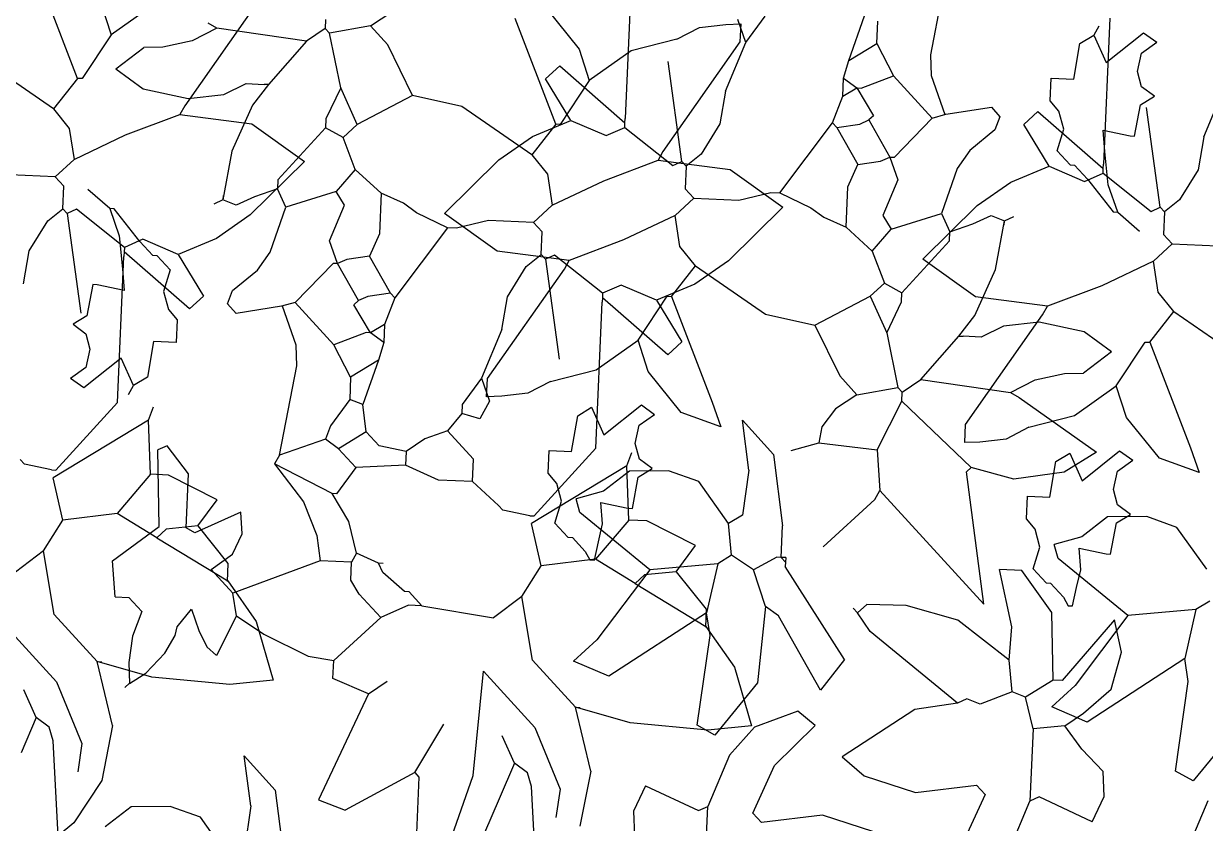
# Model space of a CAD drawing. Header units: inches. Extents: x 2013 to 15569, y -2551 to 2524.
# Drawn here: x 4664.8 to 4748.3, y 899.5 to 956.1 of the extents above; entities that cross this region are included whole.
import ezdxf

# ---------------------------------------------------------------- set-up
doc = ezdxf.new("R2010")
doc.units = ezdxf.units.IN
doc.header["$MEASUREMENT"] = 0
doc.layers.add('VERDE_siepe', color=96, linetype='Continuous')

msp = doc.modelspace()

# ---------------------------------------------------------------- linework, layer by layer
at = {"layer": 'VERDE_siepe'}
for p, q in [((4730.119, 960.213), (4728.885, 953.882)), ((4668.589, 952.222), (4665.723, 959.688)), ((4707.753, 959.719), (4707.303, 949.396)), ((4670.234, 957.537), (4670.958, 955.311)), ((4681.61, 958.037), (4676.166, 950.295)), ((4673.923, 957.416), (4670.958, 955.311)), ((4689.298, 955.94), (4690.802, 956.93)), ((4701.716, 957.187), (4704.047, 954.3)), ((4723.123, 953.494), (4724.217, 956.639)), ((4678.438, 955.776), (4677.815, 956.122)), ((4686.127, 956.398), (4686.099, 955.761)), ((4689.298, 955.94), (4686.403, 955.429)), ((4690.517, 954.61), (4689.298, 955.94)), ((4702.402, 948.985), (4699.536, 956.451)), ((4710.964, 954.995), (4712.56, 955.834)), ((4712.56, 955.834), (4714.412, 956.047)), ((4714.412, 956.047), (4715.479, 956.075)), ((4715.837, 954.77), (4715.269, 956.391)), ((4715.479, 956.075), (4715.423, 954.8)), ((4715.837, 954.77), (4717.194, 956.626)), ((4725.09, 954.686), (4725.159, 956.278)), ((4740.786, 955.917), (4740.439, 955.293)), ((4741.566, 956.482), (4741.116, 946.159)), ((4670.958, 955.311), (4668.908, 952.208)), ((4678.438, 955.776), (4676.698, 954.89)), ((4684.782, 954.86), (4678.438, 955.776)), ((4686.099, 955.761), (4684.782, 954.86)), ((4686.403, 955.429), (4686.099, 955.761)), ((4687.192, 951.564), (4686.403, 955.429)), ((4710.964, 954.995), (4707.736, 954.179)), ((4739.455, 954.697), (4740.439, 955.293)), ((4740.439, 955.293), (4741.311, 953.34)), ((4741.311, 953.34), (4743.957, 955.459)), ((4743.957, 955.459), (4744.885, 954.781)), ((4671.29, 952.895), (4673.271, 954.405)), ((4674.621, 954.435), (4673.271, 954.405)), ((4676.698, 954.89), (4674.621, 954.435)), ((4684.782, 954.86), (4682.095, 951.786)), ((4692.276, 951.022), (4690.517, 954.61)), ((4704.047, 954.3), (4704.771, 952.074)), ((4707.736, 954.179), (4704.771, 952.074)), ((4715.423, 954.8), (4709.979, 947.058)), ((4714.409, 951.321), (4715.837, 954.77)), ((4723.123, 953.494), (4725.09, 954.686)), ((4725.09, 954.686), (4726.268, 952.399)), ((4739.026, 952.163), (4739.455, 954.697)), ((4743.809, 954.019), (4744.885, 954.781)), ((4666.899, 950.061), (4661.94, 953.47)), ((4711.319, 946.348), (4710.351, 953.413)), ((4722.749, 952.234), (4723.123, 953.494)), ((4728.885, 953.882), (4728.944, 952.432)), ((4743.524, 952.723), (4743.809, 954.019)), ((4671.29, 952.895), (4673.236, 951.496)), ((4701.679, 952.195), (4702.677, 953.109)), ((4702.677, 953.109), (4707.289, 949.078)), ((4743.819, 951.619), (4743.524, 952.723)), ((4668.589, 952.222), (4666.899, 950.061)), ((4668.908, 952.208), (4668.589, 952.222)), ((4678.931, 951.084), (4680.502, 951.855)), ((4680.502, 951.855), (4681.776, 951.8)), ((4682.095, 951.786), (4680.955, 950.342)), ((4682.095, 951.786), (4681.776, 951.8)), ((4703.466, 949.244), (4701.679, 952.195)), ((4704.771, 952.074), (4702.72, 948.971)), ((4722.693, 950.96), (4722.749, 952.234)), ((4722.749, 952.234), (4723.677, 951.555)), ((4723.995, 951.541), (4726.268, 952.399)), ((4726.268, 952.399), (4729.01, 949.407)), ((4728.944, 952.432), (4729.909, 949.663)), ((4737.363, 950.639), (4737.432, 952.233)), ((4737.432, 952.233), (4739.026, 952.163)), ((4744.719, 950.957), (4743.819, 951.619)), ((4673.236, 951.496), (4676.406, 950.813)), ((4676.406, 950.813), (4678.931, 951.084)), ((4687.192, 951.564), (4686.139, 949.374)), ((4688.355, 948.959), (4687.192, 951.564)), ((4692.276, 951.022), (4688.355, 948.959)), ((4695.753, 950.233), (4692.276, 951.022)), ((4714.409, 951.321), (4714.003, 949.005)), ((4721.972, 949.076), (4722.693, 950.96)), ((4722.693, 950.96), (4723.677, 951.555)), ((4723.677, 951.555), (4723.995, 951.541)), ((4723.677, 951.555), (4724.868, 949.588)), ((4743.735, 950.361), (4744.719, 950.957)), ((4748.222, 948.084), (4749.65, 951.533)), ((4666.899, 950.061), (4668.006, 948.693)), ((4676.166, 950.295), (4675.82, 949.672)), ((4680.955, 950.342), (4679.499, 947.079)), ((4700.711, 946.824), (4695.753, 950.233)), ((4729.98, 949.685), (4733.193, 950.182)), ((4733.193, 950.182), (4733.803, 949.518)), ((4737.975, 949.911), (4737.363, 950.639)), ((4743.32, 948.145), (4743.735, 950.361)), ((4745.132, 943.111), (4744.164, 950.176)), ((4671.978, 948.226), (4675.82, 949.672)), ((4675.82, 949.672), (4680.919, 949.009)), ((4686.139, 949.374), (4686.111, 948.738)), ((4700.758, 948.116), (4703.466, 949.244)), ((4703.466, 949.244), (4705.973, 948.177)), ((4707.289, 949.078), (4707.303, 949.396)), ((4723.884, 948.993), (4724.535, 949.283)), ((4724.868, 949.588), (4724.535, 949.283)), ((4724.535, 949.283), (4726.018, 946.665)), ((4726.336, 946.651), (4729.01, 949.407)), ((4729.01, 949.407), (4729.98, 949.685)), ((4733.803, 949.518), (4733.442, 948.576)), ((4735.492, 948.958), (4736.489, 949.872)), ((4736.489, 949.872), (4741.102, 945.841)), ((4738.319, 948.642), (4737.975, 949.911)), ((4668.006, 948.693), (4668.339, 946.487)), ((4680.919, 949.009), (4684.642, 946.355)), ((4686.111, 948.738), (4682.759, 945.053)), ((4687.358, 948.045), (4686.111, 948.738)), ((4688.355, 948.959), (4687.358, 948.045)), ((4702.402, 948.985), (4700.711, 946.824)), ((4702.72, 948.971), (4702.402, 948.985)), ((4705.973, 948.177), (4707.275, 948.759)), ((4707.275, 948.759), (4707.289, 949.078)), ((4707.275, 948.759), (4710.669, 946.057)), ((4714.003, 949.005), (4712.681, 946.863)), ((4718.246, 944.131), (4721.972, 949.076)), ((4721.972, 949.076), (4722.278, 948.743)), ((4722.278, 948.743), (4723.884, 948.993)), ((4722.278, 948.743), (4723.759, 946.125)), ((4733.442, 948.576), (4731.684, 947.132)), ((4737.279, 946.007), (4735.492, 948.958)), ((4737.847, 947.106), (4738.319, 948.642)), ((4741.103, 948.561), (4743, 948.159)), ((4741.22, 947.043), (4741.103, 948.561)), ((4668.339, 946.487), (4671.978, 948.226)), ((4688.216, 945.773), (4687.358, 948.045)), ((4698.382, 946.461), (4700.758, 948.116)), ((4743, 948.159), (4743.32, 948.145)), ((4748.222, 948.084), (4747.816, 945.768)), ((4679.499, 947.079), (4678.866, 943.627)), ((4700.711, 946.824), (4701.819, 945.456)), ((4709.979, 947.058), (4709.633, 946.435)), ((4712.681, 946.863), (4711.625, 946.016)), ((4725.366, 946.374), (4726.018, 946.665)), ((4726.018, 946.665), (4726.336, 946.651)), ((4726.018, 946.665), (4726.585, 945.044)), ((4731.684, 947.132), (4730.771, 945.863)), ((4738.457, 946.442), (4737.847, 947.106)), ((4741.46, 944.688), (4741.22, 947.043)), ((4668.339, 946.487), (4667.01, 945.268)), ((4684.642, 946.355), (4680.792, 942.565)), ((4688.216, 945.773), (4686.873, 944.235)), ((4690.059, 944.096), (4688.216, 945.773)), ((4694.531, 942.671), (4698.382, 946.461)), ((4705.791, 944.989), (4709.633, 946.435)), ((4709.633, 946.435), (4714.732, 945.772)), ((4710.669, 946.057), (4711.319, 946.348)), ((4711.319, 946.348), (4711.625, 946.016)), ((4711.625, 946.016), (4711.555, 944.422)), ((4714.732, 945.772), (4718.455, 943.118)), ((4723.053, 944.56), (4723.759, 946.125)), ((4723.759, 946.125), (4725.366, 946.374)), ((4730.771, 945.863), (4729.674, 942.675)), ((4734.57, 944.879), (4737.279, 946.007)), ((4737.279, 946.007), (4739.786, 944.94)), ((4738.457, 946.442), (4738.762, 946.109)), ((4738.762, 946.109), (4739.08, 946.095)), ((4739.08, 946.095), (4739.994, 945.098)), ((4741.088, 945.522), (4741.102, 945.841)), ((4741.102, 945.841), (4741.116, 946.159)), ((4747.816, 945.768), (4746.494, 943.626)), ((4667.01, 945.268), (4663.823, 945.407)), ((4667.618, 944.603), (4667.01, 945.268)), ((4682.759, 945.053), (4682.731, 944.416)), ((4701.819, 945.456), (4702.152, 943.25)), ((4702.152, 943.25), (4705.791, 944.989)), ((4726.585, 945.044), (4725.518, 942.537)), ((4739.786, 944.94), (4741.088, 945.522)), ((4739.994, 945.098), (4741.808, 942.784)), ((4741.088, 945.522), (4744.482, 942.82)), ((4667.549, 943.01), (4667.618, 944.603)), ((4670.859, 943.018), (4669.322, 944.362)), ((4682.731, 944.416), (4681.11, 943.848)), ((4683.312, 943.114), (4682.731, 944.416)), ((4686.873, 944.235), (4683.312, 943.114)), ((4687.469, 943.252), (4686.873, 944.235)), ((4690.059, 944.096), (4689.934, 941.229)), ((4691.624, 943.389), (4690.059, 944.096)), ((4711.555, 944.422), (4712.164, 943.758)), ((4715.351, 943.619), (4717.609, 944.158)), ((4717.609, 944.158), (4718.246, 944.131)), ((4718.246, 944.131), (4720.434, 943.077)), ((4722.928, 941.692), (4723.053, 944.56)), ((4732.195, 943.224), (4734.57, 944.879)), ((4742.128, 942.77), (4741.46, 944.688)), ((4678.866, 943.627), (4678.215, 943.336)), ((4678.88, 943.945), (4678.866, 943.627)), ((4679.808, 943.267), (4678.866, 943.627)), ((4681.11, 943.848), (4679.808, 943.267)), ((4692.552, 942.711), (4691.624, 943.389)), ((4710.834, 942.538), (4712.164, 943.758)), ((4712.164, 943.758), (4715.351, 943.619)), ((4746.494, 943.626), (4745.438, 942.779)), ((4666.493, 942.162), (4667.549, 943.01)), ((4667.854, 942.678), (4667.549, 943.01)), ((4668.505, 942.968), (4667.854, 942.678)), ((4667.854, 942.678), (4668.823, 935.612)), ((4671.899, 940.266), (4668.505, 942.968)), ((4671.178, 943.004), (4670.859, 943.018)), ((4670.859, 943.018), (4671.526, 941.101)), ((4672.992, 940.691), (4671.178, 943.004)), ((4680.792, 942.565), (4678.416, 940.909)), ((4682.215, 939.926), (4683.312, 943.114)), ((4686.402, 940.744), (4687.469, 943.252)), ((4694.74, 941.658), (4692.552, 942.711)), ((4698.255, 940.017), (4694.531, 942.671)), ((4702.152, 943.25), (4700.822, 942.031)), ((4710.834, 942.538), (4707.195, 940.799)), ((4711.168, 940.333), (4710.834, 942.538)), ((4718.455, 943.118), (4714.604, 939.328)), ((4720.434, 943.077), (4721.362, 942.399)), ((4725.518, 942.537), (4726.114, 941.553)), ((4726.114, 941.553), (4729.674, 942.675)), ((4728.344, 939.434), (4732.195, 943.224)), ((4729.674, 942.675), (4730.255, 941.373)), ((4731.876, 941.941), (4733.178, 942.522)), ((4733.178, 942.522), (4734.12, 942.162)), ((4734.12, 942.162), (4734.772, 942.452)), ((4741.808, 942.784), (4742.128, 942.77)), ((4742.128, 942.77), (4743.665, 941.427)), ((4744.482, 942.82), (4745.132, 943.111)), ((4745.132, 943.111), (4745.438, 942.779)), ((4745.438, 942.779), (4745.368, 941.185)), ((4665.171, 940.021), (4666.493, 942.162)), ((4694.74, 941.658), (4691.014, 936.713)), ((4695.378, 941.63), (4694.74, 941.658)), ((4697.636, 942.17), (4695.378, 941.63)), ((4700.822, 942.031), (4697.636, 942.17)), ((4701.431, 941.366), (4700.822, 942.031)), ((4721.362, 942.399), (4722.928, 941.692)), ((4722.928, 941.692), (4724.77, 940.015)), ((4730.255, 941.373), (4731.876, 941.941)), ((4733.487, 938.71), (4734.12, 942.162)), ((4734.106, 941.844), (4734.12, 942.162)), ((4671.526, 941.101), (4671.766, 938.746)), ((4673.2, 940.848), (4671.899, 940.266)), ((4675.708, 939.781), (4673.2, 940.848)), ((4678.416, 940.909), (4675.708, 939.781)), ((4689.934, 941.229), (4689.227, 939.663)), ((4701.362, 939.773), (4701.431, 941.366)), ((4707.195, 940.799), (4703.353, 939.354)), ((4724.77, 940.015), (4726.114, 941.553)), ((4730.227, 940.735), (4730.255, 941.373)), ((4745.368, 941.185), (4745.977, 940.521)), ((4664.764, 937.705), (4665.171, 940.021)), ((4671.885, 939.948), (4671.871, 939.63)), ((4671.899, 940.266), (4671.885, 939.948)), ((4676.497, 935.916), (4671.885, 939.948)), ((4673.907, 939.694), (4672.992, 940.691)), ((4681.303, 938.657), (4682.215, 939.926)), ((4686.969, 939.124), (4686.402, 940.744)), ((4703.353, 939.354), (4698.255, 940.017)), ((4712.275, 938.965), (4711.168, 940.333)), ((4724.77, 940.015), (4725.629, 937.744)), ((4726.875, 937.051), (4730.227, 940.735)), ((4744.647, 939.301), (4745.977, 940.521)), ((4745.977, 940.521), (4749.164, 940.382)), ((4671.421, 929.307), (4671.871, 939.63)), ((4674.225, 939.68), (4673.907, 939.694)), ((4674.529, 939.347), (4674.225, 939.68)), ((4674.529, 939.347), (4675.139, 938.682)), ((4675.708, 939.781), (4677.495, 936.831)), ((4686.651, 939.138), (4683.976, 936.382)), ((4686.969, 939.124), (4686.651, 939.138)), ((4687.62, 939.415), (4686.969, 939.124)), ((4688.451, 936.505), (4686.969, 939.124)), ((4689.227, 939.663), (4687.62, 939.415)), ((4690.709, 937.046), (4689.227, 939.663)), ((4700.305, 938.925), (4701.362, 939.773)), ((4701.667, 939.441), (4701.362, 939.773)), ((4702.318, 939.731), (4701.667, 939.441)), ((4701.667, 939.441), (4702.636, 932.375)), ((4705.711, 937.029), (4702.318, 939.731)), ((4703.007, 938.73), (4703.353, 939.354)), ((4714.604, 939.328), (4712.229, 937.672)), ((4732.067, 936.78), (4728.344, 939.434)), ((4744.647, 939.301), (4741.008, 937.562)), ((4744.981, 937.096), (4744.647, 939.301)), ((4671.766, 938.746), (4671.884, 937.228)), ((4675.139, 938.682), (4674.667, 937.147)), ((4679.544, 937.213), (4681.303, 938.657)), ((4697.563, 930.988), (4703.007, 938.73)), ((4698.984, 936.784), (4700.305, 938.925)), ((4710.584, 936.803), (4712.275, 938.965)), ((4712.275, 938.965), (4717.233, 935.556)), ((4732.031, 935.447), (4733.487, 938.71)), ((4669.667, 937.643), (4669.251, 935.427)), ((4669.986, 937.629), (4669.667, 937.643)), ((4671.884, 937.228), (4669.986, 937.629)), ((4707.013, 937.611), (4705.711, 937.029)), ((4709.521, 936.544), (4707.013, 937.611)), ((4712.229, 937.672), (4709.521, 936.544)), ((4724.631, 936.83), (4725.629, 937.744)), ((4725.629, 937.744), (4726.875, 937.051)), ((4741.008, 937.562), (4737.166, 936.117)), ((4674.667, 937.147), (4675.012, 935.878)), ((4677.495, 936.831), (4676.497, 935.916)), ((4679.183, 936.271), (4679.544, 937.213)), ((4689.102, 936.796), (4688.451, 936.505)), ((4690.709, 937.046), (4689.102, 936.796)), ((4691.014, 936.713), (4690.293, 934.829)), ((4691.014, 936.713), (4690.709, 937.046)), ((4698.577, 934.468), (4698.984, 936.784)), ((4705.697, 936.711), (4705.684, 936.393)), ((4705.711, 937.029), (4705.697, 936.711)), ((4710.31, 932.679), (4705.697, 936.711)), ((4708.216, 933.715), (4710.266, 936.817)), ((4710.266, 936.817), (4710.584, 936.803)), ((4710.584, 936.803), (4713.451, 929.337)), ((4720.711, 934.767), (4724.631, 936.83)), ((4724.631, 936.83), (4725.794, 934.225)), ((4726.847, 936.414), (4726.875, 937.051)), ((4737.166, 936.117), (4732.067, 936.78)), ((4746.088, 935.728), (4744.981, 937.096)), ((4675.012, 935.878), (4675.624, 935.149)), ((4679.793, 935.606), (4679.183, 936.271)), ((4683.007, 936.104), (4679.793, 935.606)), ((4683.976, 936.382), (4683.007, 936.104)), ((4684.042, 933.357), (4683.078, 936.126)), ((4686.719, 933.389), (4683.976, 936.382)), ((4688.119, 936.201), (4688.451, 936.505)), ((4689.31, 934.234), (4688.119, 936.201)), ((4705.234, 926.07), (4705.684, 936.393)), ((4709.521, 936.544), (4711.307, 933.594)), ((4725.794, 934.225), (4726.847, 936.414)), ((4736.82, 935.493), (4737.166, 936.117)), ((4669.251, 935.427), (4668.268, 934.831)), ((4675.624, 935.149), (4675.554, 933.556)), ((4717.233, 935.556), (4720.711, 934.767)), ((4730.892, 934.003), (4732.031, 935.447)), ((4731.376, 927.751), (4736.82, 935.493)), ((4736.581, 934.976), (4734.055, 934.704)), ((4739.75, 934.292), (4736.581, 934.976)), ((4744.397, 933.566), (4746.088, 935.728)), ((4746.088, 935.728), (4751.046, 932.319)), ((4668.268, 934.831), (4669.168, 934.169)), ((4669.168, 934.169), (4669.462, 933.066)), ((4688.991, 934.248), (4686.719, 933.389)), ((4689.31, 934.234), (4688.991, 934.248)), ((4690.293, 934.829), (4689.31, 934.234)), ((4690.238, 933.555), (4689.31, 934.234)), ((4690.293, 934.829), (4690.238, 933.555)), ((4698.577, 934.468), (4697.149, 931.019)), ((4720.711, 934.767), (4722.47, 931.178)), ((4725.794, 934.225), (4726.583, 930.36)), ((4734.055, 934.704), (4732.485, 933.933)), ((4741.697, 932.894), (4739.75, 934.292)), ((4673.961, 933.626), (4673.532, 931.091)), ((4675.554, 933.556), (4673.961, 933.626)), ((4684.101, 931.907), (4684.042, 933.357)), ((4687.897, 931.103), (4686.719, 933.389)), ((4690.238, 933.555), (4689.864, 932.294)), ((4705.251, 931.61), (4708.216, 933.715)), ((4708.939, 931.489), (4708.216, 933.715)), ((4711.307, 933.594), (4710.31, 932.679)), ((4728.204, 930.928), (4730.892, 934.003)), ((4730.892, 934.003), (4731.211, 933.989)), ((4732.485, 933.933), (4731.211, 933.989)), ((4742.028, 930.478), (4744.079, 933.58)), ((4744.079, 933.58), (4744.397, 933.566)), ((4744.397, 933.566), (4747.264, 926.1)), ((4671.675, 932.449), (4669.029, 930.33)), ((4669.462, 933.066), (4669.177, 931.769)), ((4672.548, 930.495), (4671.675, 932.449)), ((4741.697, 932.894), (4739.716, 931.384)), ((4669.177, 931.769), (4668.101, 931.008)), ((4682.867, 925.576), (4684.101, 931.907)), ((4689.864, 932.294), (4687.897, 931.103)), ((4689.864, 932.294), (4688.769, 929.149)), ((4702.023, 930.793), (4705.251, 931.61)), ((4669.029, 930.33), (4668.101, 931.008)), ((4673.532, 931.091), (4672.548, 930.495)), ((4687.897, 931.103), (4687.827, 929.51)), ((4697.149, 931.019), (4695.792, 929.163)), ((4697.149, 931.019), (4697.718, 929.398)), ((4697.508, 929.713), (4697.563, 930.988)), ((4702.023, 930.793), (4700.426, 929.954)), ((4711.271, 928.602), (4708.939, 931.489)), ((4722.47, 931.178), (4723.688, 929.849)), ((4726.888, 930.028), (4728.204, 930.928)), ((4728.204, 930.928), (4734.548, 930.013)), ((4734.548, 930.013), (4736.289, 930.899)), ((4736.289, 930.899), (4738.365, 931.354)), ((4738.365, 931.354), (4739.716, 931.384)), ((4672.201, 929.872), (4672.548, 930.495)), ((4700.426, 929.954), (4698.574, 929.742)), ((4723.688, 929.849), (4726.583, 930.36)), ((4726.583, 930.36), (4726.888, 930.028)), ((4726.86, 929.39), (4726.888, 930.028)), ((4734.548, 930.013), (4735.172, 929.667)), ((4739.064, 928.373), (4742.028, 930.478)), ((4742.752, 928.252), (4742.028, 930.478)), ((4667.062, 924.517), (4671.421, 929.307)), ((4687.827, 929.51), (4686.469, 927.654)), ((4688.769, 929.149), (4687.827, 929.51)), ((4689.004, 927.224), (4688.769, 929.149)), ((4695.792, 929.163), (4695.764, 928.526)), ((4697.718, 929.398), (4697.024, 928.152)), ((4698.574, 929.742), (4697.508, 929.713)), ((4705.804, 927.01), (4708.45, 929.129)), ((4708.45, 929.129), (4709.378, 928.451)), ((4713.451, 929.337), (4714.066, 927.581)), ((4723.688, 929.849), (4722.185, 928.859)), ((4725.115, 925.956), (4726.86, 929.39)), ((4726.86, 929.39), (4731.764, 924.708)), ((4735.172, 929.667), (4740.638, 925.782)), ((4673.601, 928.063), (4673.962, 929.005)), ((4695.764, 928.526), (4694.753, 927.293)), ((4697.024, 928.152), (4695.764, 928.526)), ((4703.518, 925.833), (4703.947, 928.368)), ((4703.947, 928.368), (4704.931, 928.964)), ((4704.931, 928.964), (4705.804, 927.01)), ((4708.302, 927.69), (4709.378, 928.451)), ((4714.066, 927.581), (4711.271, 928.602)), ((4722.185, 928.859), (4721.208, 927.582)), ((4735.835, 927.556), (4739.064, 928.373)), ((4745.083, 925.365), (4742.752, 928.252)), ((4673.601, 928.063), (4666.867, 923.984)), ((4673.753, 924.226), (4673.601, 928.063)), ((4686.469, 927.654), (4686.109, 926.712)), ((4708.017, 926.393), (4708.302, 927.69)), ((4716.051, 924.507), (4715.592, 928.062)), ((4715.592, 928.062), (4717.789, 925.621)), ((4721.208, 927.582), (4720.986, 926.455)), ((4731.32, 926.476), (4731.376, 927.751)), ((4735.835, 927.556), (4734.239, 926.717)), ((4686.109, 926.712), (4682.867, 925.576)), ((4687.037, 926.033), (4686.109, 926.712)), ((4689.004, 927.224), (4687.037, 926.033)), ((4689.918, 926.226), (4689.004, 927.224)), ((4693.132, 926.725), (4691.816, 925.825)), ((4694.753, 927.293), (4693.132, 926.725)), ((4696.581, 925.298), (4694.753, 927.293)), ((4734.239, 926.717), (4732.387, 926.505)), ((4674.916, 926.243), (4674.265, 925.951)), ((4674.347, 920.522), (4674.265, 925.951)), ((4676.426, 924.262), (4674.916, 926.243)), ((4688.255, 924.703), (4687.037, 926.033)), ((4691.816, 925.825), (4689.918, 926.226)), ((4691.816, 925.825), (4691.774, 924.869)), ((4700.875, 921.28), (4705.234, 926.07)), ((4701.855, 924.31), (4701.925, 925.903)), ((4701.925, 925.903), (4703.518, 925.833)), ((4707.413, 924.826), (4707.774, 925.768)), ((4708.311, 925.29), (4708.017, 926.393)), ((4719.047, 925.901), (4720.986, 926.455)), ((4720.986, 926.455), (4725.115, 925.956)), ((4725.115, 925.956), (4725.308, 923.074)), ((4732.387, 926.505), (4731.32, 926.476)), ((4737.76, 925.131), (4738.744, 925.727)), ((4740.638, 925.782), (4738.347, 924.374)), ((4738.744, 925.727), (4739.616, 923.773)), ((4739.616, 923.773), (4742.263, 925.892)), ((4742.263, 925.892), (4743.191, 925.214)), ((4747.264, 926.1), (4747.879, 924.344)), ((4664.845, 924.933), (4664.541, 925.265)), ((4666.743, 924.531), (4664.845, 924.933)), ((4682.867, 925.576), (4682.52, 924.953)), ((4686.58, 922.861), (4682.52, 924.953)), ((4682.52, 924.953), (4684.561, 922.285)), ((4696.512, 923.705), (4696.581, 925.298)), ((4709.211, 924.628), (4708.311, 925.29)), ((4717.789, 925.621), (4718.432, 920.573)), ((4737.331, 922.597), (4737.76, 925.131)), ((4742.115, 924.453), (4743.191, 925.214)), ((4747.879, 924.344), (4745.083, 925.365)), ((4666.743, 924.531), (4667.062, 924.517)), ((4673.753, 924.226), (4671.397, 921.455)), ((4675.027, 924.17), (4673.753, 924.226)), ((4678.463, 922.424), (4675.027, 924.17)), ((4676.259, 920.438), (4676.426, 924.262)), ((4688.255, 924.703), (4686.898, 922.847)), ((4691.774, 924.869), (4688.255, 924.703)), ((4694.118, 923.804), (4691.774, 924.869)), ((4707.413, 924.826), (4700.68, 920.747)), ((4702.467, 923.582), (4701.855, 924.31)), ((4707.603, 924.453), (4705.772, 923.04)), ((4707.566, 920.989), (4707.413, 924.826)), ((4710.368, 924.479), (4707.603, 924.453)), ((4708.228, 924.032), (4709.211, 924.628)), ((4712.504, 923.704), (4710.368, 924.479)), ((4716.051, 924.507), (4715.593, 921.336)), ((4731.431, 924.403), (4731.764, 924.708)), ((4732.664, 915.047), (4731.431, 924.403)), ((4734.783, 923.875), (4731.764, 924.708)), ((4738.347, 924.374), (4734.783, 923.875)), ((4741.83, 923.156), (4742.115, 924.453)), ((4667.546, 920.985), (4666.867, 923.984)), ((4696.512, 923.705), (4694.118, 923.804)), ((4698.354, 922.028), (4696.512, 923.705)), ((4702.812, 922.312), (4702.467, 923.582)), ((4707.812, 921.816), (4708.228, 924.032)), ((4714.609, 920.74), (4712.504, 923.704)), ((4677.104, 920.568), (4678.463, 922.424)), ((4687.77, 920.894), (4686.58, 922.861)), ((4686.898, 922.847), (4686.58, 922.861)), ((4705.772, 923.04), (4703.832, 922.487)), ((4704.109, 921.517), (4703.832, 922.487)), ((4721.304, 919.099), (4724.962, 922.451)), ((4724.962, 922.451), (4725.308, 923.074)), ((4725.308, 923.074), (4732.664, 915.047)), ((4735.668, 921.073), (4735.738, 922.666)), ((4735.738, 922.666), (4737.331, 922.597)), ((4742.124, 922.053), (4741.83, 923.156)), ((4680.138, 921.546), (4676.883, 920.091)), ((4680.224, 920.012), (4680.138, 921.546)), ((4684.561, 922.285), (4685.502, 919.899)), ((4698.658, 921.696), (4698.354, 922.028)), ((4700.556, 921.294), (4698.658, 921.696)), ((4702.34, 920.777), (4702.812, 922.312)), ((4705.595, 922.231), (4707.493, 921.83)), ((4705.713, 920.713), (4705.595, 922.231)), ((4707.493, 921.83), (4707.812, 921.816)), ((4743.024, 921.391), (4742.124, 922.053)), ((4666.175, 918.81), (4667.546, 920.985)), ((4671.397, 921.455), (4667.546, 920.985)), ((4674.195, 919.737), (4671.397, 921.455)), ((4688.311, 918.635), (4687.77, 920.894)), ((4700.556, 921.294), (4700.875, 921.28)), ((4701.359, 917.748), (4700.68, 920.747)), ((4702.95, 920.112), (4702.34, 920.777)), ((4709.041, 917.472), (4704.109, 921.517)), ((4707.566, 920.989), (4705.21, 918.218)), ((4705.408, 919.448), (4705.713, 920.713)), ((4708.84, 920.933), (4707.566, 920.989)), ((4712.276, 919.187), (4708.84, 920.933)), ((4715.593, 921.336), (4714.609, 920.74)), ((4714.831, 918.496), (4714.609, 920.74)), ((4736.28, 920.345), (4735.668, 921.073)), ((4741.416, 921.216), (4739.585, 919.803)), ((4744.181, 921.242), (4741.416, 921.216)), ((4741.625, 918.579), (4742.041, 920.795)), ((4742.041, 920.795), (4743.024, 921.391)), ((4746.317, 920.467), (4744.181, 921.242)), ((4671.05, 918.111), (4674.347, 920.522)), ((4674.861, 920.347), (4674.195, 919.737)), ((4677.104, 920.568), (4674.861, 920.347)), ((4676.883, 920.091), (4676.259, 920.438)), ((4677.104, 920.568), (4679.224, 917.921)), ((4679.547, 918.576), (4680.224, 920.012)), ((4685.502, 919.899), (4685.734, 918.11)), ((4702.95, 920.112), (4703.254, 919.779)), ((4718.335, 918.343), (4718.432, 920.573)), ((4736.625, 919.075), (4736.28, 920.345)), ((4748.422, 917.503), (4746.317, 920.467)), ((4674.195, 919.737), (4679.203, 916.689)), ((4703.254, 919.779), (4703.572, 919.765)), ((4703.572, 919.765), (4704.487, 918.768)), ((4705.125, 918.153), (4705.408, 919.448)), ((4710.917, 917.331), (4712.276, 919.187)), ((4736.153, 917.54), (4736.625, 919.075)), ((4739.585, 919.803), (4737.645, 919.25)), ((4737.922, 918.28), (4737.645, 919.25)), ((4666.175, 918.81), (4664.194, 917.3)), ((4666.936, 914.308), (4666.175, 918.81)), ((4678.046, 917.487), (4679.547, 918.576)), ((4688.311, 918.635), (4687.964, 918.013)), ((4689.875, 917.929), (4688.311, 918.635)), ((4705.21, 918.218), (4701.359, 917.748)), ((4704.487, 918.768), (4704.806, 918.167)), ((4708.008, 916.5), (4705.21, 918.218)), ((4714.831, 918.496), (4713.848, 917.9)), ((4716.382, 917.471), (4714.831, 918.496)), ((4718.017, 918.357), (4716.382, 917.471)), ((4718.335, 918.343), (4718.017, 918.357)), ((4718.654, 918.329), (4718.335, 918.343)), ((4718.641, 918.011), (4718.335, 918.343)), ((4718.654, 918.329), (4718.641, 918.011)), ((4742.854, 914.235), (4737.922, 918.28)), ((4739.408, 918.994), (4741.306, 918.593)), ((4739.525, 917.477), (4739.408, 918.994)), ((4741.306, 918.593), (4741.625, 918.579)), ((4671.258, 915.548), (4671.05, 918.111)), ((4679.569, 915.825), (4678.046, 917.487)), ((4679.224, 917.921), (4679.169, 916.647)), ((4685.734, 918.11), (4679.569, 915.825)), ((4687.964, 918.013), (4685.734, 918.11)), ((4687.908, 916.738), (4687.964, 918.013)), ((4690.195, 917.915), (4689.875, 917.929)), ((4690.167, 917.278), (4689.875, 917.929)), ((4699.988, 915.573), (4701.359, 917.748)), ((4704.806, 918.167), (4705.125, 918.153)), ((4709.041, 917.472), (4705.313, 912.526)), ((4713.848, 917.9), (4709.041, 917.472)), ((4713.848, 917.9), (4713.057, 914.424)), ((4717.227, 914.88), (4716.382, 917.471)), ((4718.641, 918.011), (4718.627, 917.692)), ((4722.809, 911.126), (4718.627, 917.692)), ((4735.358, 917.419), (4733.765, 917.489)), ((4734.636, 913.443), (4733.765, 917.489)), ((4737.464, 914.455), (4735.358, 917.419)), ((4736.763, 916.876), (4736.153, 917.54)), ((4739.221, 916.211), (4739.525, 917.477)), ((4679.203, 916.689), (4681.227, 913.815)), ((4688.504, 915.754), (4687.908, 916.738)), ((4691.704, 915.934), (4690.167, 917.278)), ((4708.673, 917.11), (4708.008, 916.5)), ((4710.917, 917.331), (4708.673, 917.11)), ((4710.917, 917.331), (4713.037, 914.684)), ((4736.763, 916.876), (4737.067, 916.542)), ((4737.067, 916.542), (4737.385, 916.529)), ((4737.385, 916.529), (4738.299, 915.531)), ((4679.818, 914.217), (4679.569, 915.825)), ((4690.028, 914.092), (4688.504, 915.754)), ((4692.023, 915.92), (4691.704, 915.934)), ((4692.937, 914.923), (4692.023, 915.92)), ((4708.008, 916.5), (4713.016, 913.452)), ((4738.938, 914.916), (4739.221, 916.211)), ((4671.258, 915.548), (4672.213, 915.507)), ((4672.213, 915.507), (4673.127, 914.509)), ((4691.981, 914.965), (4690.028, 914.092)), ((4692.937, 914.923), (4691.981, 914.965)), ((4692.937, 914.923), (4698.007, 914.063)), ((4699.988, 915.573), (4698.007, 914.063)), ((4700.749, 911.071), (4699.988, 915.573)), ((4717.227, 914.88), (4716.672, 909.478)), ((4718.155, 914.202), (4717.227, 914.88)), ((4724.4, 915.024), (4723.735, 914.415)), ((4727.177, 914.941), (4724.4, 915.024)), ((4730.817, 913.903), (4727.177, 914.941)), ((4738.299, 915.531), (4738.618, 914.93)), ((4738.618, 914.93), (4738.938, 914.916)), ((4748.644, 915.259), (4747.66, 914.663)), ((4669.983, 910.983), (4666.936, 914.308)), ((4673.127, 914.509), (4672.476, 912.786)), ((4675.635, 913.442), (4676.646, 914.676)), ((4676.646, 914.676), (4677.161, 913.168)), ((4679.818, 914.217), (4678.419, 911.406)), ((4679.818, 914.217), (4681.757, 912.909)), ((4690.028, 914.092), (4686.702, 911.044)), ((4713.057, 914.424), (4706.158, 909.936)), ((4713.037, 914.684), (4712.981, 913.41)), ((4713.306, 912.817), (4713.057, 914.424)), ((4721.119, 908.964), (4718.155, 914.202)), ((4723.735, 914.415), (4723.431, 914.747)), ((4724.635, 913.099), (4723.735, 914.415)), ((4737.573, 909.662), (4737.464, 914.455)), ((4742.854, 914.235), (4739.126, 909.289)), ((4747.66, 914.663), (4742.854, 914.235)), ((4747.66, 914.663), (4746.87, 911.187)), ((4663.471, 913.537), (4667.106, 909.547)), ((4675.488, 912.831), (4675.635, 913.442)), ((4681.227, 913.815), (4682.428, 909.659)), ((4713.016, 913.452), (4715.04, 910.578)), ((4734.443, 911.075), (4730.817, 913.903)), ((4734.443, 911.075), (4734.636, 913.443)), ((4741.909, 913.941), (4738.211, 909.634)), ((4742.389, 911.639), (4741.909, 913.941)), ((4672.476, 912.786), (4672.211, 910.921)), ((4674.758, 911.573), (4675.488, 912.831)), ((4677.161, 913.168), (4677.726, 912.029)), ((4681.757, 912.909), (4684.884, 911.366)), ((4705.313, 912.526), (4703.651, 911.003)), ((4712.392, 906.472), (4713.306, 912.817)), ((4730.799, 908.042), (4724.635, 913.099)), ((4673.406, 910.166), (4674.758, 911.573)), ((4677.726, 912.029), (4678.419, 911.406)), ((4741.662, 909.032), (4742.389, 911.639)), ((4669.983, 910.983), (4670.302, 910.969)), ((4671.064, 906.467), (4669.983, 910.983)), ((4673.839, 909.887), (4669.983, 910.983)), ((4672.211, 910.921), (4672.268, 909.439)), ((4684.884, 911.366), (4686.702, 911.044)), ((4686.647, 909.77), (4686.702, 911.044)), ((4703.796, 907.746), (4700.749, 911.071)), ((4706.158, 909.936), (4703.651, 911.003)), ((4722.809, 911.126), (4721.119, 908.964)), ((4734.664, 908.831), (4734.443, 911.075)), ((4746.87, 911.187), (4739.971, 906.699)), ((4747.119, 909.58), (4746.87, 911.187)), ((4672.268, 909.439), (4673.406, 910.166)), ((4679.344, 909.353), (4673.839, 909.887)), ((4696.554, 902.929), (4697.284, 910.3)), ((4697.284, 910.3), (4700.919, 906.31)), ((4715.04, 910.578), (4716.241, 906.422)), ((4667.106, 909.547), (4668.889, 905.183)), ((4672.268, 909.44), (4671.936, 909.135)), ((4682.428, 909.659), (4679.344, 909.353)), ((4689.154, 908.703), (4686.647, 909.77)), ((4689.154, 908.703), (4690.47, 909.604)), ((4716.672, 909.478), (4713.638, 905.78)), ((4737.573, 909.662), (4735.606, 908.47)), ((4739.126, 909.289), (4737.464, 907.766)), ((4738.211, 909.634), (4737.573, 909.662)), ((4739.706, 907.334), (4741.662, 909.032)), ((4746.205, 903.235), (4747.119, 909.58)), ((4665.661, 907.021), (4664.788, 908.974)), ((4689.154, 908.703), (4685.635, 901.196)), ((4731.451, 908.332), (4730.799, 908.042)), ((4732.393, 907.972), (4731.451, 908.332)), ((4734.664, 908.831), (4732.393, 907.972)), ((4735.606, 908.47), (4734.664, 908.831)), ((4736.147, 906.212), (4735.606, 908.47)), ((4703.796, 907.746), (4704.115, 907.732)), ((4704.876, 903.23), (4703.796, 907.746)), ((4707.651, 906.65), (4703.796, 907.746)), ((4719.512, 907.47), (4716.451, 906.338)), ((4720.744, 906.459), (4719.512, 907.47)), ((4727.778, 907.585), (4722.653, 904.247)), ((4730.799, 908.042), (4727.778, 907.585)), ((4739.971, 906.699), (4737.464, 907.766)), ((4665.661, 907.021), (4664.594, 904.515)), ((4666.589, 906.343), (4665.661, 907.021)), ((4692.423, 903.134), (4694.487, 906.556)), ((4713.156, 906.116), (4707.651, 906.65)), ((4738.39, 906.433), (4739.706, 907.334)), ((4666.866, 905.373), (4666.589, 906.343)), ((4671.064, 906.467), (4670.295, 902.565)), ((4699.474, 903.784), (4698.601, 905.737)), ((4700.919, 906.31), (4702.702, 901.946)), ((4713.638, 905.78), (4712.392, 906.472)), ((4716.241, 906.422), (4713.156, 906.116)), ((4716.451, 906.338), (4714.675, 904.364)), ((4717.869, 903.638), (4720.744, 906.459)), ((4736.147, 906.212), (4735.924, 901.115)), ((4738.39, 906.433), (4736.147, 906.212)), ((4739.595, 904.785), (4738.39, 906.433)), ((4750.485, 906.241), (4747.451, 902.543)), ((4667.211, 898.655), (4666.866, 905.373)), ((4668.889, 905.183), (4668.598, 903.183)), ((4680.828, 900.767), (4680.369, 904.321)), ((4680.369, 904.321), (4682.566, 901.88)), ((4714.675, 904.364), (4713.152, 900.724)), ((4722.654, 904.247), (4724.191, 902.903)), ((4741.1, 903.193), (4739.595, 904.785)), ((4699.474, 903.784), (4698.407, 901.278)), ((4700.402, 903.106), (4699.474, 903.784)), ((4704.876, 903.23), (4704.107, 899.328)), ((4716.324, 900.267), (4717.869, 903.638)), ((4741.177, 901.431), (4741.1, 903.193)), ((4747.451, 902.543), (4746.205, 903.235)), ((4670.295, 902.565), (4668.321, 899.573)), ((4692.423, 903.134), (4687.519, 900.475)), ((4692.423, 903.134), (4692.727, 902.802)), ((4692.727, 902.802), (4692.505, 897.704)), ((4694.687, 897.555), (4696.554, 902.929)), ((4700.678, 902.136), (4700.402, 903.106)), ((4724.191, 902.903), (4727.829, 901.72)), ((4682.566, 901.88), (4683.21, 896.832)), ((4701.024, 895.418), (4700.678, 902.136)), ((4702.702, 901.946), (4702.411, 899.946)), ((4708.747, 902.194), (4707.9, 900.408)), ((4708.747, 902.194), (4712.501, 900.434)), ((4727.829, 901.72), (4732.143, 902.237)), ((4732.752, 901.572), (4731.208, 898.201)), ((4732.751, 901.572), (4732.143, 902.237)), ((4672.38, 900.712), (4670.549, 899.299)), ((4675.145, 900.738), (4672.38, 900.712)), ((4677.281, 899.964), (4675.145, 900.738)), ((4680.828, 900.767), (4680.37, 897.595)), ((4685.635, 901.196), (4687.519, 900.475)), ((4698.407, 901.278), (4696.633, 897.205)), ((4712.501, 900.434), (4713.152, 900.724)), ((4712.93, 895.627), (4713.152, 900.724)), ((4734.401, 897.476), (4735.924, 901.115)), ((4736.575, 901.406), (4735.924, 901.115)), ((4740.329, 899.645), (4736.575, 901.406)), ((4740.329, 899.645), (4741.177, 901.431)), ((4748.488, 901.127), (4746.965, 897.487)), ((4679.386, 896.999), (4677.281, 899.964)), ((4707.9, 900.408), (4707.976, 898.646)), ((4716.325, 900.267), (4716.933, 899.602)), ((4721.247, 900.119), (4716.933, 899.602)), ((4724.885, 898.936), (4721.247, 900.119)), ((4668.321, 899.573), (4667.211, 898.655))]:
    msp.add_line(p, q, dxfattribs=at)
for centre in [(4671.421, 929.307), (4705.233, 926.07)]:
    msp.add_arc(centre, 0.0000399, 317.3475, 357.15048, dxfattribs=at)

doc.saveas('drawing.dxf')
